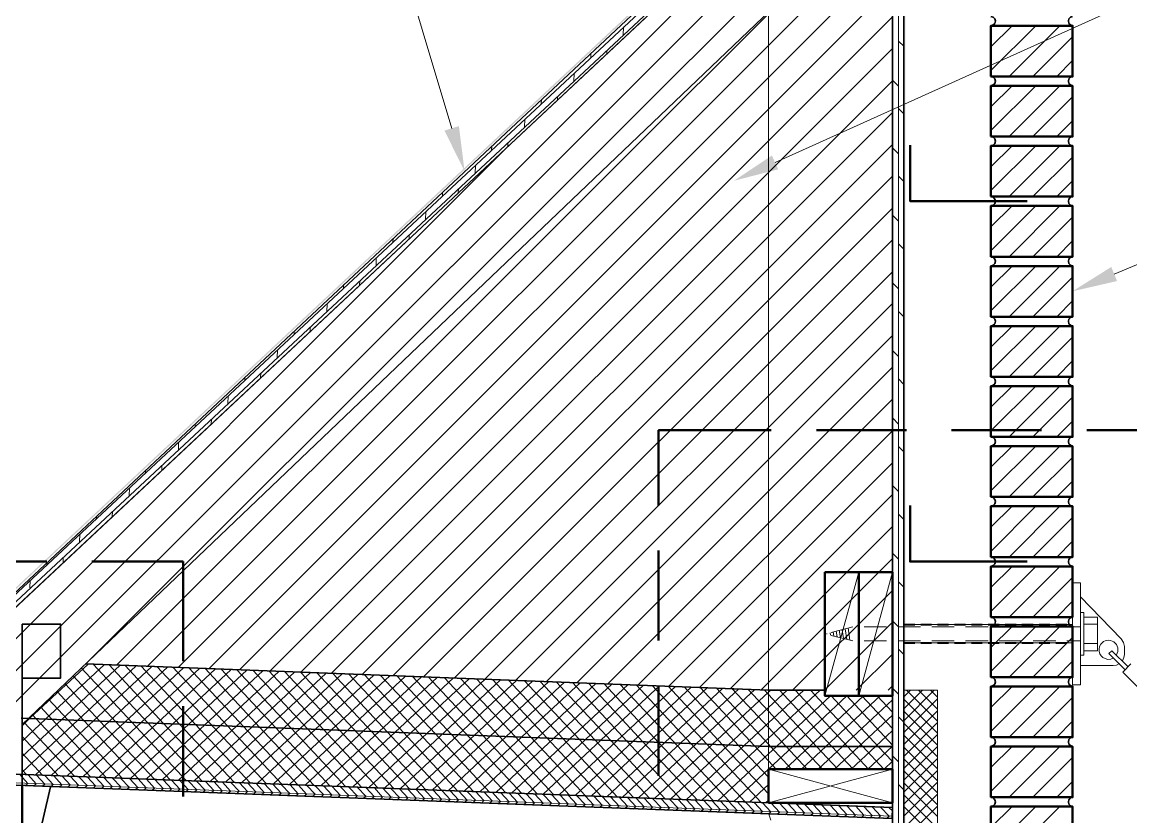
# Model space of a CAD drawing. Header units: inches. Extents: x 5 to 516, y -193 to 129.
# Drawn here: x 32.216 to 36.317, y -177.155 to -174.215 of the extents above; entities that cross this region are included whole.
import ezdxf

# ---------------------------------------------------------------- set-up
doc = ezdxf.new("R2010")
doc.units = ezdxf.units.IN
doc.header["$MEASUREMENT"] = 0
doc.layers.add('PDF7_Geometry', color=7, linetype='Continuous')
doc.layers.add('PDF7_Solid Fills', color=7, linetype='Continuous')

msp = doc.modelspace()

# ---------------------------------------------------------------- hatches: boundary and pattern name
at = {"layer": 'PDF7_Solid Fills', "transparency": 33554559}
for points in [[(31.4013294, -176.5324494), (31.4002183, -176.538005), (31.9302195, -176.5580059), (34.9257754, -173.7491161), (31.9279961, -176.5535605)], [(35.4757745, -176.4402275), (35.4757745, -176.4480053), (35.5179967, -176.4480061), (35.5179967, -176.4402275)], [(35.5391087, -176.4402275), (35.5391087, -176.4480053), (35.5802198, -176.4480061), (35.5802198, -176.4402275)], [(35.6013283, -176.4402275), (35.6013283, -176.4480053), (35.6424395, -176.4480061), (35.6424395, -176.4402275)], [(35.6635526, -176.4402275), (35.6635526, -176.4480053), (35.7057748, -176.4480061), (35.7057748, -176.4402275)], [(35.7268845, -176.4402275), (35.7268845, -176.4480053), (35.7679956, -176.4480061), (35.7679956, -176.4402275)], [(35.7891087, -176.4402275), (35.7891087, -176.4480053), (35.8302198, -176.4480061), (35.8302198, -176.4402275)], [(35.8513284, -176.4402275), (35.8513284, -176.4480053), (35.8935506, -176.4480061), (35.8935506, -176.4402275)], [(35.9135526, -176.4402275), (35.9135526, -176.4480053), (35.9557748, -176.4480061), (35.9557748, -176.4402275)], [(35.9768845, -176.4402275), (35.9768845, -176.4480053), (36.0179956, -176.4480061), (36.0179956, -176.4402275)], [(36.0391087, -176.4402275), (36.0391087, -176.4480053), (36.0802198, -176.4480061), (36.0802198, -176.4402275)], [(35.4757745, -176.5080059), (35.4757745, -176.5157837), (35.5179967, -176.5157834), (35.5179967, -176.5080059)], [(35.5391087, -176.5080059), (35.5391087, -176.5157837), (35.5802198, -176.5157834), (35.5802198, -176.5080059)], [(35.6013283, -176.5080059), (35.6013283, -176.5157837), (35.6424395, -176.5157834), (35.6424395, -176.5080059)], [(35.6635526, -176.5080059), (35.6635526, -176.5157837), (35.7057748, -176.5157834), (35.7057748, -176.5080059)], [(35.7268845, -176.5080059), (35.7268845, -176.5157837), (35.7679956, -176.5157834), (35.7679956, -176.5080059)], [(35.7891087, -176.5080059), (35.7891087, -176.5157837), (35.8302198, -176.5157834), (35.8302198, -176.5080059)], [(35.8513284, -176.5080059), (35.8513284, -176.5157837), (35.8935506, -176.5157834), (35.8935506, -176.5080059)], [(35.9135526, -176.5080059), (35.9135526, -176.5157837), (35.9557748, -176.5157834), (35.9557748, -176.5080059)], [(35.9768845, -176.5080059), (35.9768845, -176.5157837), (36.0179956, -176.5157834), (36.0179956, -176.5080059)], [(36.0391087, -176.5080059), (36.0391087, -176.5157837), (36.0802198, -176.5157834), (36.0802198, -176.5080059)]]:
    msp.add_hatch(color=256, dxfattribs=at).paths.add_polyline_path(points)

# ---------------------------------------------------------------- linework, layer by layer
at = {"layer": 'PDF7_Geometry', "lineweight": 35}
for points in [[(35.4346639, -172.2280057), (35.4346639, -182.8946732), (35.4768862, -182.8946732), (35.4768862, -172.2280057)], [(31.8135518, -176.7324503), (34.934663, -173.8102278), (34.934663, -173.7535612), (31.755774, -176.7302281)], [(35.4346617, -177.1202282), (29.3402166, -176.8880059), (29.3402166, -176.929117), (35.4335506, -177.1613393)]]:
    msp.add_lwpolyline(points, close=True, dxfattribs=at)
at = {"layer": 'PDF7_Geometry', "lineweight": 15}
for points in [[(35.4368861, -182.8946732), (35.4368861, -172.2280057)], [(35.4568852, -182.8946732), (35.4568852, -172.2280057)], [(35.0013301, -174.7335601), (39.0824416, -172.8913377), (39.5824417, -172.8913377)], [(32.0635518, -176.7413388), (35.4346631, -173.3702276)], [(32.1768851, -176.7457831), (35.4346631, -173.4880051)], [(35.4168839, -173.7557829), (35.2124394, -173.5513384), (31.8135504, -176.7313387)], [(32.4513285, -176.5891172), (35.4346622, -173.6057835)], [(32.5646618, -176.5935614), (35.434662, -173.7235613)], [(31.7624405, -176.7302282), (34.934663, -173.7724501)], [(31.7913282, -176.7313392), (34.9346619, -173.8002279)], [(32.6779973, -176.5980057), (35.4346642, -173.8413388)], [(33.8046634, -174.6080062), (33.5857745, -173.8746729), (33.3857745, -173.8746729)], [(32.7924405, -176.6024499), (35.4346628, -173.9591163)], [(36.2557745, -175.1468947), (39.0824413, -173.9646724), (39.5824414, -173.9646724)], [(32.9057738, -176.6068942), (35.4346628, -174.0768941)], [(33.019107, -176.6113385), (35.4346628, -174.1946716)], [(34.9768844, -174.1768946), (34.9768844, -176.9780058)], [(34.4391081, -174.26245), (34.4402192, -174.23245)], [(35.7991071, -174.3935603), (35.9657738, -174.2280048)], [(35.7991071, -174.3057827), (35.877996, -174.2280049)], [(35.8668856, -174.4157839), (36.0546633, -174.2280061)], [(35.4768844, -174.3035606), (35.4568844, -174.2846717)], [(35.9546632, -174.4157839), (36.1013298, -174.2691172)], [(33.1324403, -176.6157827), (35.4346627, -174.3124493)], [(34.3191062, -174.3468933), (34.3191062, -174.3302266)], [(34.3779961, -174.3313384), (34.3791072, -174.3191162)], [(35.4368861, -174.3468933), (35.4346638, -174.3457822)], [(36.043553, -174.4157839), (36.1013307, -174.356895)], [(34.2568842, -174.432451), (34.2579954, -174.4035621)], [(33.2457735, -176.6202281), (35.4346625, -174.4313391)], [(35.4568852, -174.451338), (35.4368852, -174.4302269)], [(35.7991071, -174.6157826), (35.9657738, -174.450227)], [(35.7991071, -174.528005), (35.877996, -174.4502272)], [(35.8668856, -174.6380062), (36.0546633, -174.4502284)], [(34.1357747, -174.5168943), (34.1368858, -174.5013388)], [(34.1957745, -174.5024493), (34.1957745, -174.4902271)], [(35.9546632, -174.6380062), (36.1013298, -174.4913395)], [(35.4768844, -174.5535606), (35.4568844, -174.5346717)], [(33.3591068, -176.6246724), (35.4346625, -174.5491166)], [(34.0735504, -174.603562), (34.0746616, -174.573562)], [(36.043553, -174.6380062), (36.1013307, -174.5791173)], [(35.4368861, -174.5968933), (35.4346638, -174.5957822)], [(34.0124407, -174.6746725), (34.0124407, -174.660228)], [(31.9502186, -176.7368946), (34.0168854, -174.6702278)], [(33.4735522, -176.6280056), (35.4346635, -174.6668943)], [(33.9524409, -174.6880053), (33.953552, -174.6724497)], [(35.4568852, -174.701338), (35.4368852, -174.6802269)], [(35.7991071, -174.8380048), (35.9657738, -174.6724492)], [(35.7991071, -174.7502272), (35.877996, -174.6724494)], [(35.8668856, -174.8602284), (36.0546633, -174.6724506)], [(33.8913288, -174.7735607), (33.89244, -174.7446718)], [(35.9546632, -174.8602284), (36.1013298, -174.7135617)], [(33.5868855, -176.6324499), (35.4346634, -174.7846719)], [(35.4768844, -174.8035606), (35.4568844, -174.7846717)], [(33.8291069, -174.8457834), (33.830218, -174.8302278)], [(36.043553, -174.8602284), (36.1013307, -174.8013395)], [(33.7702193, -174.8580063), (33.7702193, -174.8435618)], [(35.4368861, -174.8468933), (35.4346638, -174.8457822)], [(33.7002187, -176.6368941), (35.4346634, -174.9024495)], [(35.7991071, -175.0602271), (35.9657738, -174.8946715)], [(35.7991071, -174.9724495), (35.877996, -174.8946717)], [(35.8668856, -175.0824506), (36.0546633, -174.8946728)], [(33.707995, -174.9446717), (33.7091062, -174.9146717)], [(35.4568852, -174.9513381), (35.4368852, -174.930227)], [(35.9546632, -175.0824506), (36.1013298, -174.935784)], [(33.5868855, -175.0291172), (33.5879966, -175.0146728)], [(33.6468853, -175.0168944), (33.6468853, -175.0013388)], [(33.813552, -176.6413384), (35.4346632, -175.0202271)], [(35.4768844, -175.0546729), (35.4568844, -175.0346729)], [(36.043553, -175.0824506), (36.1013307, -175.0235617)], [(33.5257734, -175.1146727), (33.5257734, -175.0857838)], [(35.4368861, -175.0968934), (35.4346638, -175.0957823)], [(35.7991071, -175.2824493), (35.9657738, -175.1168937)], [(35.7991071, -175.1946717), (35.877996, -175.1168939)], [(35.8668856, -175.3046717), (36.0546633, -175.116894)], [(33.9268852, -176.6457826), (35.4346631, -175.1380048)], [(35.9546632, -175.3046717), (36.1013298, -175.1580051)], [(33.4046639, -175.199116), (33.4046639, -175.1857826)], [(33.4635515, -175.1880053), (33.4646626, -175.1713386)], [(35.4568852, -175.2013381), (35.4368852, -175.180227)], [(33.3424396, -175.2857836), (33.3435508, -175.2557836)], [(34.0402185, -176.650228), (35.4346631, -175.2557834)], [(36.043553, -175.3046717), (36.1013307, -175.2457829)], [(35.4768844, -175.3046717), (35.4568844, -175.2846717)], [(33.2213301, -175.369117), (33.2224412, -175.3580059)], [(33.2813299, -175.3591162), (33.2813299, -175.3424496)], [(35.4368861, -175.3468945), (35.4346638, -175.3457834)], [(35.7991071, -175.5046715), (35.9657738, -175.339116)], [(35.7991071, -175.4168939), (35.877996, -175.3391161)], [(35.8668856, -175.526894), (36.0546633, -175.3391162)], [(34.1546639, -176.6546723), (35.4346641, -175.3735611)], [(35.9546632, -175.526894), (36.1013298, -175.3802273)], [(33.1591081, -175.4557835), (33.1602192, -175.4268946)], [(35.4568852, -175.4513381), (35.4368852, -175.430227)], [(36.043553, -175.526894), (36.1013307, -175.4680051)], [(33.0979961, -175.5302272), (33.0991072, -175.5124494)], [(34.2679949, -176.6591166), (35.4346617, -175.4913387)], [(33.0391085, -175.5402279), (33.0391085, -175.5291168)], [(35.4768844, -175.5546718), (35.4568844, -175.5346718)], [(35.7991071, -175.7268938), (35.9657738, -175.5613382)], [(35.7991071, -175.6391162), (35.877996, -175.5613384)], [(35.8668856, -175.7491162), (36.0546633, -175.5613384)], [(32.9768842, -175.6268944), (32.9779953, -175.5968944)], [(34.3813304, -176.6635608), (35.4346639, -175.6091163)], [(35.4368861, -175.5968945), (35.4346638, -175.5957834)], [(35.9546632, -175.7491162), (36.1013298, -175.6024495)], [(32.9146623, -175.7013381), (32.9157734, -175.6835603)], [(35.4568852, -175.7013381), (35.4368852, -175.680227)], [(36.043553, -175.7491162), (36.1013307, -175.6902273)], [(32.8557747, -175.7102278), (32.8557747, -175.7002278)], [(34.4946637, -176.666894), (35.4346637, -175.726894)], [(32.7935527, -175.7968943), (32.7946638, -175.7680054)], [(35.4768844, -175.8046718), (35.4568844, -175.7846718)], [(35.7991071, -175.949116), (35.9657738, -175.7835604)], [(35.7991071, -175.8613384), (35.877996, -175.7835606)], [(35.8668856, -175.9713385), (36.0546633, -175.7835607)], [(32.7324407, -175.8724502), (32.7324407, -175.8535613)], [(34.6079969, -176.6713383), (35.4346636, -175.8446716)], [(35.4368861, -175.8468946), (35.4346638, -175.8457834)], [(35.9546632, -175.9713385), (36.1013298, -175.8246718)], [(32.6724409, -175.8813387), (32.673552, -175.8713387)], [(35.4568852, -175.9513381), (35.4368852, -175.930227)], [(36.043553, -175.9713385), (36.1013307, -175.9124496)], [(32.6113288, -175.9668942), (32.6124399, -175.9380053)], [(34.7213302, -176.6757837), (35.4346636, -175.9624503)], [(35.7991071, -176.0835607), (35.877996, -176.0057829)], [(35.7991071, -176.1724505), (35.9657738, -176.0057838)], [(35.8668856, -176.1935607), (36.0546633, -176.0057829)], [(32.490217, -176.0513386), (32.490217, -176.0424497)], [(32.5491069, -176.0435611), (32.550218, -176.0246723)], [(35.4768844, -176.0546718), (35.4568844, -176.0346718)], [(35.9546632, -176.1935607), (36.1013298, -176.046894)], [(34.8357734, -176.680228), (35.4346623, -176.0802279)], [(35.4368861, -176.0968946), (35.4346638, -176.0957835)], [(32.4279973, -176.1380051), (32.4291084, -176.1080051)], [(36.043553, -176.1935607), (36.1013307, -176.1346718)], [(35.4568852, -176.2013382), (35.4368852, -176.1802271)], [(32.3068854, -176.2224496), (32.3079966, -176.2135607)], [(32.3668853, -176.2146721), (32.3668853, -176.1946721)], [(34.9491066, -176.6846722), (35.4346622, -176.1991166)], [(35.3102178, -176.2491163), (35.1846622, -176.7068941)], [(35.4346617, -176.2491163), (35.3102172, -176.7068941)], [(35.7991071, -176.3057829), (35.877996, -176.2280051)], [(35.7991071, -176.3946727), (35.9657738, -176.228006)], [(35.8668856, -176.4157829), (36.0546633, -176.2280052)], [(32.2446635, -176.308005), (32.2457746, -176.2791161)], [(35.4768844, -176.3046718), (35.4568844, -176.2846718)], [(35.9546632, -176.4157829), (36.1013298, -176.2691163)], [(36.1013284, -176.6668947), (36.1013284, -176.2891169), (36.1313284, -176.2891169)], [(36.1313306, -176.2891169), (36.1313306, -176.6668947), (36.1013306, -176.6668947)], [(35.0657742, -176.6857833), (35.4346631, -176.3168944)], [(35.4368861, -176.3468946), (35.4346638, -176.3457835)], [(36.1313306, -176.3402271), (36.2813306, -176.4957826)], [(36.043553, -176.4157829), (36.1013307, -176.3568941)], [(36.1313306, -176.556894), (36.1424417, -176.556894), (36.1424417, -176.3991162), (36.1313306, -176.3991162)], [(36.1424412, -176.4157829), (36.1935523, -176.4157829)], [(36.1935525, -176.540228), (36.1935525, -176.4157835)], [(35.1835517, -176.6857833), (35.4346628, -176.4346722)], [(35.2891086, -176.4513382), (35.2879975, -176.4513382), (35.2079975, -176.4724493)], [(35.2157738, -176.4702274), (35.217996, -176.485783)], [(35.2268844, -176.4680053), (35.2302178, -176.4891164)], [(35.2379973, -176.4646721), (35.2424418, -176.4924499)], [(35.249108, -176.46245), (35.2535524, -176.4946722)], [(35.2602187, -176.4591168), (35.2657742, -176.4980057)], [(35.2713293, -176.4557836), (35.277996, -176.5013391)], [(35.4135525, -176.4513382), (35.3302192, -176.4513382)], [(35.4568852, -176.4513382), (35.4368852, -176.4302271)], [(35.5391087, -176.4513382), (35.4557753, -176.4513382)], [(35.4757745, -176.4435607), (35.4757745, -176.4424496)], [(35.5391087, -176.4435607), (35.4968864, -176.4435607)], [(35.6013283, -176.4435607), (35.5591061, -176.4435607)], [(35.6635526, -176.4513382), (35.5802192, -176.4513382)], [(35.6635526, -176.4435607), (35.6224415, -176.4435607)], [(35.7268845, -176.4435607), (35.6846622, -176.4435607)], [(35.7891087, -176.4513382), (35.7057753, -176.4513382)], [(35.7891087, -176.4435607), (35.7468864, -176.4435607)], [(35.7991071, -176.5280051), (35.877996, -176.4502273)], [(35.7991071, -176.6168949), (35.9657738, -176.4502283)], [(35.8513284, -176.4435607), (35.8102173, -176.4435607)], [(35.9135526, -176.4513382), (35.8302192, -176.4513382)], [(35.8668856, -176.6380052), (36.0546633, -176.4502274)], [(35.9135526, -176.4435607), (35.8724415, -176.4435607)], [(35.9768845, -176.4435607), (35.9346623, -176.4435607)], [(36.0391087, -176.4513382), (35.9557754, -176.4513382)], [(36.0391087, -176.4435607), (35.9968865, -176.4435607)], [(36.1013284, -176.4435607), (36.0602173, -176.4435607)], [(36.1313306, -176.4513382), (36.0802194, -176.4513382)], [(36.1424412, -176.4424497), (36.1935523, -176.4424497)], [(35.2046631, -176.4735606), (35.2057742, -176.4824495)], [(35.2079952, -176.4835614), (35.2879952, -176.5035614), (35.2891063, -176.5035614)], [(35.3302192, -176.5035617), (35.4135525, -176.5035617)], [(35.4357739, -176.4880056), (35.4357739, -176.481339)], [(35.4557753, -176.5035617), (35.5391087, -176.5035617)], [(35.4757745, -176.5113391), (35.4757745, -176.510228)], [(35.5391087, -176.5113391), (35.4968864, -176.5113391)], [(35.6013283, -176.5113391), (35.5591061, -176.5113391)], [(35.5802192, -176.5035617), (35.6635526, -176.5035617)], [(35.6635526, -176.5113391), (35.6224415, -176.5113391)], [(35.7268845, -176.5113391), (35.6846622, -176.5113391)], [(35.7057753, -176.5035617), (35.7891087, -176.5035617)], [(35.7891087, -176.5113391), (35.7468864, -176.5113391)], [(35.8513284, -176.5113391), (35.8102173, -176.5113391)], [(35.8302192, -176.5035617), (35.9135526, -176.5035617)], [(35.9135526, -176.5113391), (35.8724415, -176.5113391)], [(35.9768845, -176.5113391), (35.9346623, -176.5113391)], [(35.9546632, -176.6380052), (36.1013298, -176.4913385)], [(35.9557754, -176.5035617), (36.0391087, -176.5035617)], [(36.0391087, -176.5113391), (35.9968865, -176.5113391)], [(36.1013284, -176.5113391), (36.0602173, -176.5113391)], [(36.0802193, -176.5035617), (36.1313304, -176.5035617)], [(36.2857744, -176.5780054), (36.2913299, -176.5657831), (36.2935522, -176.5535609), (36.2935522, -176.524672), (36.2902188, -176.5091165), (36.2813299, -176.4957831)], [(35.3013292, -176.6857833), (35.4346626, -176.5524499)], [(35.4768844, -176.5546718), (35.4568844, -176.5346718)], [(36.1424412, -176.5135613), (36.1935523, -176.5135613)], [(36.1424412, -176.540228), (36.1935523, -176.540228)], [(36.3068858, -176.5991167), (36.2468858, -176.5402279), (36.2357747, -176.5502279), (36.2957747, -176.6102279)], [(32.519107, -176.5924503), (32.3035514, -176.7924504), (32.2157736, -176.8746726)], [(32.4602193, -176.5902271), (32.2446638, -176.7902271), (32.2157749, -176.8180049)], [(32.4779964, -176.5902271), (32.8813298, -177.0224493)], [(32.5379962, -176.5924503), (32.7391073, -176.809117), (32.9402185, -177.0246726)], [(36.043553, -176.6380052), (36.1013307, -176.5791163)], [(36.1313306, -176.5946725), (36.2513306, -176.5946725), (36.2635528, -176.5935614), (36.2746639, -176.5880058)], [(36.2313286, -176.5724496), (36.2424397, -176.5713385), (36.2524397, -176.566894)], [(36.2868843, -176.6191171), (36.3168843, -176.5891171)], [(32.5768847, -176.5946725), (32.3624402, -176.7946725), (32.2157735, -176.9313392)], [(32.6357745, -176.5968946), (32.4213301, -176.7968946), (32.2157745, -176.9891169)], [(32.6946622, -176.5991167), (32.4802177, -176.7991168), (32.2646622, -176.9991168)], [(32.7535521, -176.6013389), (32.5391076, -176.8013389), (32.323552, -177.0013389)], [(32.8124397, -176.603561), (32.5968841, -176.803561), (32.3824397, -177.003561)], [(32.4046638, -176.6335609), (32.5613305, -176.8024498), (32.7635527, -177.0180054)], [(32.4346614, -176.6046721), (32.8224393, -177.0202277)], [(32.8713296, -176.6057831), (32.655774, -176.8057832), (32.4413296, -177.0057832)], [(32.9291073, -176.6080053), (32.5002183, -177.0080053)], [(32.9879972, -176.6102274), (32.5591082, -177.0102274)], [(32.5968838, -176.5946725), (32.797995, -176.8113392), (33.0002172, -177.0268947)], [(33.0468848, -176.6124495), (32.8324403, -176.8124496), (32.6168848, -177.0124496)], [(32.6557737, -176.5968946), (32.8568849, -176.8135613), (33.0591071, -177.0291169)], [(33.1057747, -176.6146728), (32.8913302, -176.8146728), (32.6757747, -177.0146728)], [(32.7146636, -176.5991167), (33.117997, -177.031339)], [(33.1646623, -176.6168949), (32.9491067, -176.8168949), (32.7346623, -177.016895)], [(32.7735512, -176.6013389), (33.1768846, -177.0335611)], [(33.2235522, -176.6191171), (33.0079966, -176.8191171), (32.7935522, -177.0191171)], [(32.8324411, -176.603561), (33.2357745, -177.0357833)], [(33.2813299, -176.6213392), (32.852441, -177.0213392)], [(32.892441, -176.6057831), (33.0935521, -176.8224498), (33.2946632, -177.0380054)], [(33.3402175, -176.6235613), (32.9113286, -177.0235614)], [(32.9513286, -176.6080053), (33.1524397, -176.824672), (33.354662, -177.0413386)], [(33.3991074, -176.6257835), (33.1846629, -176.8257835), (32.9691074, -177.0257835)], [(33.0102185, -176.6102274), (33.2113296, -176.8268941), (33.4135519, -177.0435608)], [(33.457995, -176.6280056), (33.2435506, -176.8280056), (33.027995, -177.0280056)], [(33.0691061, -176.6124495), (33.2713283, -176.8291162), (33.4724395, -177.0457829)], [(33.5168849, -176.6302277), (33.3013293, -176.8302277), (33.0868849, -177.0302278)], [(33.127996, -176.6146728), (33.3302182, -176.8313395), (33.5313294, -177.0480062)], [(33.5757748, -176.6324499), (33.3602192, -176.8324499), (33.1457748, -177.0324499)], [(33.1868859, -176.6180049), (33.3891081, -176.8335604), (33.5902193, -177.0502271)], [(33.6335525, -176.634672), (33.2046636, -177.034672)], [(33.2468857, -176.6202281), (33.6502191, -177.0524504)], [(33.3057733, -176.6224503), (33.7091067, -177.0546725)], [(33.3646632, -176.6246724), (33.7679966, -177.0568946)], [(33.4235508, -176.6268945), (33.6257731, -176.8424501), (33.8268842, -177.0591168)], [(33.4824407, -176.6291167), (33.684663, -176.8446722), (33.8857741, -177.0613389)], [(33.5413284, -176.6313388), (33.7435506, -176.8468944), (33.9446617, -177.063561)], [(33.6013282, -176.6335609), (34.0046616, -177.0657832)], [(35.4368861, -176.5968946), (35.4346638, -176.5957835)], [(37.355775, -177.6924498), (36.286886, -176.6191164)], [(32.3746616, -176.6624498), (32.5024394, -176.8002276), (32.7046616, -177.0157831)], [(33.6924401, -176.6368941), (33.2635512, -177.0368942)], [(33.75133, -176.6391163), (33.5368855, -176.8391163), (33.32133, -177.0391163)], [(33.8102176, -176.6413384), (33.5957732, -176.8413384), (33.3802176, -177.0413384)], [(33.8691075, -176.6435605), (33.653552, -176.8435605), (33.4391075, -177.0435605)], [(33.9279974, -176.6457826), (33.7124418, -176.8457827), (33.4979974, -177.0457827)], [(33.9857728, -176.6480059), (33.5568839, -177.0480059)], [(34.0446627, -176.650228), (33.6157738, -177.0502281)], [(33.6602181, -176.6357831), (34.0635515, -177.0680053)], [(34.1035526, -176.6524502), (33.8891082, -176.8524502), (33.6735526, -177.0524502)], [(33.719108, -176.6380052), (34.1224413, -177.0702274)], [(34.1624402, -176.6546723), (33.7324402, -177.0557834)], [(33.7779956, -176.6402273), (33.9802178, -176.8557829), (34.181329, -177.0724496)], [(34.2213301, -176.6568944), (34.0057746, -176.8568945), (33.7913301, -177.0580056)], [(33.8368855, -176.6424506), (34.0391077, -176.8580062), (34.2402189, -177.0746728)], [(34.2802178, -176.6591166), (34.0646622, -176.8591166), (33.8502177, -177.0602277)], [(33.8968853, -176.6446727), (34.0979964, -176.8602283), (34.2991075, -177.076895)], [(34.3379955, -176.6613387), (34.123551, -176.8613387), (33.9091065, -177.0624498)], [(33.9557752, -176.6468948), (34.3591086, -177.0791171)], [(34.3968853, -176.6635608), (34.1824409, -176.8635608), (33.9679964, -177.064672)], [(34.0146628, -176.649117), (34.4179962, -177.0813392)], [(34.4557752, -176.665783), (34.0257752, -177.0668941)], [(34.0735504, -176.6513391), (34.2757727, -176.8668947), (34.4768838, -177.0835614)], [(34.5146629, -176.6680051), (34.0846628, -177.0691162)], [(34.1324403, -176.6535612), (34.5357737, -177.0857835)], [(34.5735505, -176.6702284), (34.3579949, -176.8702284), (34.1435505, -177.0713395)], [(34.1913302, -176.6557834), (34.5946636, -177.0880056)], [(34.6324404, -176.6724505), (34.4168848, -176.8724505), (34.2024404, -177.0735616)], [(34.25133, -176.6580055), (34.4524412, -176.8746722), (34.6535523, -177.0902278)], [(34.6902181, -176.6746726), (34.4757736, -176.8746726), (34.2613291, -177.0757838)], [(34.3102177, -176.6602276), (34.5113288, -176.8768943), (34.7135511, -177.0924499)], [(34.3691076, -176.6624498), (34.5702187, -176.8791165), (34.7724409, -177.094672)], [(34.4279975, -176.6646719), (34.8313308, -177.0968942)], [(34.4868851, -176.666894), (34.8902185, -177.0991163)], [(34.5457727, -176.6691162), (34.9491061, -177.1013384)], [(34.6057748, -176.6713383), (34.8068859, -176.888005), (34.976886, -177.0691161)], [(34.6646624, -176.6735604), (34.8657735, -176.8902271), (34.9768847, -177.0080049)], [(34.7235523, -176.6757837), (34.9246634, -176.8924504)], [(35.4191067, -176.6857833), (35.4346623, -176.6702277)], [(35.7991071, -176.7502274), (35.877996, -176.6724496)], [(35.7991071, -176.8391172), (35.9657738, -176.6724505)], [(35.8668856, -176.8602274), (36.0546633, -176.6724496)], [(32.344664, -176.6913386), (32.4435528, -176.7980053), (32.6457751, -177.0135609)], [(34.749108, -176.6768948), (34.5346635, -176.8768948), (34.320219, -177.0780059)], [(34.8079956, -176.6791169), (34.3779956, -177.080228)], [(34.8668855, -176.681339), (34.4368855, -177.0824502)], [(34.9257731, -176.6835612), (34.7102175, -176.8835612), (34.4957731, -177.0846723)], [(34.5546635, -177.0868951), (34.769108, -176.8857839), (34.9768857, -176.6935617)], [(34.7824399, -176.6780058), (34.9768844, -176.8857836)], [(35.2057753, -176.7068947), (35.0057753, -176.8946725), (34.9768864, -176.9213391), (34.7891086, -177.0957836)], [(34.8413298, -176.680228), (34.9768854, -176.8246724)], [(34.9002197, -176.6824501), (34.9768864, -176.7635612)], [(34.9602195, -176.6846722), (34.9768862, -176.70245)], [(35.0457727, -176.6857833), (34.9768839, -176.7502277)], [(35.1068848, -176.6857833), (34.9768848, -176.8068944)], [(34.984663, -176.6857833), (34.9768852, -176.6935611)], [(35.2324409, -176.9780061), (35.1546631, -176.8946727), (34.9768853, -176.7024505)], [(35.1679968, -176.6857833), (34.9768857, -176.8635611)], [(35.016885, -176.6857833), (35.2113295, -176.8946722), (35.2902184, -176.9780055)], [(35.2668851, -176.7068947), (35.066885, -176.8946725)], [(35.0746627, -176.6857833), (35.2691072, -176.8946722), (35.346885, -176.9780055)], [(35.3279971, -176.7068947), (35.1279971, -176.8946725)], [(35.1313305, -176.6857833), (35.3257749, -176.8946722), (35.4035527, -176.9780055)], [(35.3891068, -176.7068947), (35.1891068, -176.8946725)], [(35.2079952, -176.7068947), (35.3824396, -176.8946725), (35.4346618, -176.950228)], [(35.2657751, -176.7068947), (35.434664, -176.8891169)], [(35.3224406, -176.7068947), (35.4346628, -176.8280058)], [(35.3791061, -176.7068947), (35.4346617, -176.7668947)], [(35.4568852, -176.7013382), (35.4368852, -176.6802271)], [(35.4768844, -176.7546716), (35.5457733, -176.6857827)], [(35.4768844, -176.7991165), (35.5891067, -176.6857832)], [(35.4768844, -176.7102279), (35.5013289, -176.6857834)], [(35.6013283, -176.8002276), (35.4868839, -176.6857831)], [(35.6013283, -176.7557838), (35.5313283, -176.6857838)], [(35.6013283, -176.71245), (35.5757728, -176.6857833)], [(35.9546632, -176.8602274), (36.1013298, -176.7135607)], [(32.2835519, -176.7480052), (32.3257742, -176.7935608), (32.5268853, -177.0091164)], [(32.3135518, -176.7191164), (32.384663, -176.7957831), (32.5857741, -177.0113386)], [(34.9768845, -176.7502283), (34.8279956, -176.8880061), (34.6135511, -177.0891172), (34.6113289, -177.0902283)], [(35.4346617, -176.7213385), (35.2502172, -176.8946719), (35.1602172, -176.9780052)], [(35.6013283, -176.8446725), (35.4768839, -176.7191169)], [(35.4768844, -176.8424504), (35.6013289, -176.7180059)], [(32.253552, -176.7768941), (32.2668854, -176.7913385), (32.4679965, -177.0068941)], [(35.1757731, -176.9780061), (35.0979953, -176.8946727), (34.9768842, -176.7635616)], [(35.4346617, -176.7780052), (35.3113283, -176.8946718), (35.2213283, -176.9780052)], [(35.4768844, -176.8046719), (35.4568844, -176.7846719)], [(35.6013283, -176.8891163), (35.4768839, -176.7635607)], [(35.4768844, -176.8868941), (35.6013289, -176.7624497)], [(32.2235521, -176.8057829), (32.4091077, -177.0046718)], [(34.672441, -177.0913393), (34.8868855, -176.8902282), (34.9768855, -176.8068949)], [(35.1191076, -176.9780061), (35.0413298, -176.8946727), (34.9768854, -176.8246727)], [(35.4346617, -176.8357828), (35.3724394, -176.8946717), (35.2824394, -176.9780051)], [(35.6013283, -176.9324501), (35.4768839, -176.8080057)], [(35.4768844, -176.931339), (35.6013289, -176.8057835)], [(36.043553, -176.8602274), (36.1013307, -176.8013385)], [(32.2157735, -176.8580053), (32.350218, -177.0024497)], [(34.7302187, -177.0935615), (34.9457743, -176.8924503), (34.9768854, -176.8635614)], [(35.4368861, -176.8468946), (35.4346638, -176.8457835)], [(35.6013283, -176.9768939), (35.4768839, -176.8524494)], [(35.4768844, -176.9757839), (35.6013289, -176.8502284)], [(35.4346617, -177.1213392), (29.3402166, -176.889117)], [(35.4335517, -177.1524502), (29.3402177, -176.920228)], [(32.2157735, -176.9191162), (32.2913291, -177.0002273)], [(34.8479962, -177.0980057), (34.9768851, -176.9780057), (35.0668851, -176.8946724)], [(35.0046622, -176.9780061), (34.9768844, -176.946895), (34.9246622, -176.8924505)], [(35.0613299, -176.9780061), (34.9835521, -176.8946727), (34.9768855, -176.8857838)], [(35.1279962, -176.8946727), (35.0379961, -176.9780061)], [(35.1891082, -176.8946727), (35.0991082, -176.9780061)], [(35.4346617, -176.8924506), (35.4335506, -176.8946728), (35.3435505, -176.9780062)], [(35.6013283, -177.0213388), (35.4768839, -176.8968943)], [(35.4768844, -177.0191166), (35.6013289, -176.8946722)], [(35.7991071, -176.9724496), (35.877996, -176.8946718)], [(35.7991071, -177.0613394), (35.9657738, -176.8946727)], [(35.8668856, -177.0824497), (36.0546633, -176.8946719)], [(35.4346617, -176.9491161), (35.4046617, -176.978005)], [(35.4568852, -176.9513382), (35.4368852, -176.9302271)], [(35.6013283, -177.0657837), (35.4768839, -176.9402281)], [(35.4768844, -177.0635615), (35.6013289, -176.9391171)], [(35.9546632, -177.0824497), (36.1013298, -176.935783)], [(32.227996, -177.0391173), (32.2368849, -177.0313395), (32.2068849, -176.9980062)], [(32.2157735, -176.9802282), (32.2313291, -176.998006)], [(32.2591059, -177.0402272), (32.2679947, -177.0324494), (32.2379947, -176.9991161)], [(32.239107, -176.9980053), (32.2379959, -176.9991164)], [(32.2713291, -176.9991163), (32.2691069, -177.0002274)], [(32.290218, -177.0424505), (32.2991069, -177.0335616), (32.2691069, -177.0002283)], [(32.3024412, -177.0002274), (32.300219, -177.0024496)], [(32.3213301, -177.0435605), (32.330219, -177.0346716), (32.300219, -177.0024493)], [(32.333551, -177.0013385), (32.3324399, -177.0035607)], [(32.352441, -177.0446727), (32.362441, -177.0357838), (32.332441, -177.0035615)], [(32.3646631, -177.0035617), (32.363552, -177.0046728)], [(35.4346617, -177.10245), (34.9768839, -176.9780055)], [(35.4346617, -176.9780061), (34.9768839, -177.1024505)], [(35.6013283, -177.1102274), (35.4768839, -176.9846719)], [(35.4768844, -177.1080053), (35.6013289, -176.9835609)], [(32.3835509, -177.0457837), (32.3935509, -177.0368948), (32.3635509, -177.0046726)], [(32.395773, -177.0046717), (32.3946619, -177.0057828)], [(32.414663, -177.0468948), (32.424663, -177.0380059), (32.394663, -177.0057837)], [(32.4268851, -177.0057839), (32.425774, -177.006895)], [(32.4457751, -177.0480059), (32.4557751, -177.039117), (32.4257751, -177.0068947)], [(32.4579949, -177.0068938), (32.4568838, -177.0080049)], [(32.477996, -177.0491169), (32.4868849, -177.040228), (32.4568849, -177.0080058)], [(32.5091059, -177.050228), (32.5179948, -177.0413391), (32.4879948, -177.0091169)], [(32.4891071, -177.008006), (32.4879959, -177.0091171)], [(32.540218, -177.051339), (32.5491069, -177.0424502), (32.5191069, -177.0102279)], [(32.5202192, -177.009117), (32.519108, -177.0102282)], [(32.5524412, -177.0102281), (32.550219, -177.0113392)], [(32.5713301, -177.0524501), (32.580219, -177.0435612), (32.550219, -177.011339)], [(32.5835511, -177.0113392), (32.5813288, -177.0124503)], [(32.6024399, -177.0535612), (32.6113288, -177.0446723), (32.5813288, -177.0124501)], [(32.6335509, -177.0546722), (32.6435509, -177.0457834), (32.6135509, -177.0135611)], [(32.6146632, -177.0124502), (32.613552, -177.0135614)], [(32.645773, -177.0135613), (32.6446619, -177.0146724)], [(32.664663, -177.0557833), (32.674663, -177.0480055), (32.644663, -177.0146722)], [(32.6768851, -177.0146724), (32.675774, -177.0157835)], [(32.6957751, -177.0568943), (32.7057751, -177.0491166), (32.6757751, -177.0157832)], [(32.707995, -177.0157834), (32.7068839, -177.0168946)], [(32.7268849, -177.0591165), (32.7368849, -177.0502276), (32.7068849, -177.0168943)], [(32.7591059, -177.0602276), (32.7679948, -177.0513387), (32.7379948, -177.0191165)], [(32.7391071, -177.0168945), (32.737996, -177.0191167)], [(32.790218, -177.0613386), (32.7991069, -177.0524498), (32.7691069, -177.0202275)], [(32.7702192, -177.0180056), (32.7691081, -177.0202278)], [(32.801329, -177.0202277), (32.8002179, -177.0213388)], [(32.8213301, -177.0624497), (32.830219, -177.0535608), (32.800219, -177.0213386)], [(32.8335511, -177.0213388), (32.8313289, -177.0224499)], [(32.85244, -177.0635608), (32.8613289, -177.0546719), (32.8313289, -177.0224497)], [(32.8646632, -177.0224498), (32.862441, -177.023561)], [(32.8835521, -177.0646718), (32.892441, -177.055783), (32.862441, -177.0235607)], [(32.895773, -177.0235609), (32.8946619, -177.024672)], [(32.914663, -177.0657829), (32.924663, -177.056894), (32.894663, -177.0246718)], [(32.9268851, -177.024672), (32.925774, -177.0257831)], [(32.9457751, -177.066894), (32.9557751, -177.0580051), (32.9257751, -177.0257829)], [(32.957995, -177.025783), (32.9568839, -177.0268941)], [(32.976885, -177.0680062), (32.986885, -177.0591173), (32.956885, -177.0268951)], [(33.0079948, -177.0691161), (33.0179948, -177.0602272), (32.9879948, -177.028005)], [(32.9891071, -177.0268941), (32.987996, -177.0280052)], [(33.0391069, -177.0702283), (33.0491069, -177.0613394), (33.0191069, -177.0291172)], [(33.0202192, -177.0280052), (33.0191081, -177.0291163)], [(33.051329, -177.0291162), (33.0502179, -177.0302273)], [(33.0713301, -177.0713382), (33.080219, -177.0624493), (33.050219, -177.0302271)], [(33.10244, -177.0724504), (33.1113289, -177.0646726), (33.0813289, -177.0313393)], [(33.0824412, -177.0302273), (33.08133, -177.0313384)], [(33.1146632, -177.0313395), (33.112441, -177.0324506)], [(33.1335521, -177.0735615), (33.142441, -177.0657837), (33.112441, -177.0324503)], [(33.145773, -177.0324494), (33.1435508, -177.0335605)], [(33.1646619, -177.0757836), (33.1735508, -177.0668947), (33.1435508, -177.0335614)], [(33.1768852, -177.0335616), (33.1746629, -177.0357839)], [(33.1957751, -177.0768947), (33.2057751, -177.0680058), (33.174664, -177.0357836)], [(33.207995, -177.0346716), (33.2068839, -177.0368938)], [(33.226885, -177.0780058), (33.236885, -177.0691169), (33.206885, -177.0368946)], [(33.2579948, -177.0791168), (33.2679948, -177.0702279), (33.2379948, -177.0380057)], [(33.2391071, -177.0368948), (33.237996, -177.0380059)], [(33.2891069, -177.0802279), (33.2991069, -177.071339), (33.2691069, -177.0391168)], [(33.2702192, -177.0380059), (33.2691081, -177.039117)], [(33.3013291, -177.039117), (33.300218, -177.0402281)], [(33.320219, -177.081339), (33.330219, -177.0724501), (33.300219, -177.0402278)], [(33.35244, -177.08245), (33.3613289, -177.0735611), (33.3313289, -177.0413389)], [(33.3324412, -177.040228), (33.3313301, -177.0413391)], [(33.363551, -177.0413391), (33.3624399, -177.0424502)], [(33.3835521, -177.0835611), (33.392441, -177.0746722), (33.362441, -177.04245)], [(33.414662, -177.0846722), (33.4235508, -177.0757833), (33.3935508, -177.043561)], [(33.3946631, -177.0424502), (33.393552, -177.0435613)], [(33.4268852, -177.0435612), (33.424663, -177.0446723)], [(33.4457741, -177.0857832), (33.454663, -177.0768943), (33.424663, -177.0446721)], [(33.457995, -177.0446723), (33.4557728, -177.0457834)], [(34.9768844, -177.0346716), (34.9068844, -177.1002271)], [(35.4768844, -177.0546719), (35.4568844, -177.0346719)], [(35.6013283, -177.1535613), (35.4768839, -177.0291168)], [(35.4768844, -177.1524502), (35.6013289, -177.0268946)], [(36.043553, -177.0824497), (36.1013307, -177.0235608)], [(33.476885, -177.0868943), (33.486885, -177.0780054), (33.4557739, -177.0457832)], [(33.5079948, -177.0880054), (33.5179948, -177.0791165), (33.4879948, -177.0468942)], [(33.4891071, -177.0457834), (33.487996, -177.0468945)], [(33.539107, -177.0891164), (33.549107, -177.0813386), (33.519107, -177.0480053)], [(33.5202192, -177.0468944), (33.5191081, -177.0480055)], [(33.5513291, -177.0480055), (33.550218, -177.0491166)], [(33.5702191, -177.0902274), (33.5802191, -177.0824497), (33.5502191, -177.0491163)], [(33.6013289, -177.0924496), (33.6113289, -177.0835607), (33.5813289, -177.0513385)], [(33.5824412, -177.0491166), (33.5813301, -177.0513388)], [(33.613551, -177.0502276), (33.6124399, -177.0524498)], [(33.6335521, -177.0935607), (33.642441, -177.0846718), (33.612441, -177.0524496)], [(33.664662, -177.0946718), (33.6735509, -177.0857829), (33.6435509, -177.0535606)], [(33.6446632, -177.0524498), (33.643552, -177.0535609)], [(33.675773, -177.0535608), (33.6746619, -177.0546719)], [(33.6957741, -177.0957839), (33.704663, -177.0868951), (33.674663, -177.0546728)], [(33.707995, -177.0546719), (33.7057728, -177.055783)], [(33.7268839, -177.0968939), (33.7357728, -177.088005), (33.7057728, -177.0557828)], [(33.7391072, -177.055783), (33.7368849, -177.0568941)], [(33.757996, -177.0980061), (33.7668849, -177.0891172), (33.7368849, -177.056895)], [(33.789107, -177.099116), (33.799107, -177.0902271), (33.769107, -177.0580049)], [(33.7702193, -177.056894), (33.7691081, -177.0580051)], [(33.8013291, -177.0580051), (33.800218, -177.0591162)], [(33.8202191, -177.1002282), (33.8302191, -177.0913393), (33.8002191, -177.0591171)], [(33.8513289, -177.1013393), (33.8613289, -177.0924504), (33.8313289, -177.0602282)], [(33.8324412, -177.0591173), (33.8313301, -177.0602284)], [(33.8635511, -177.0602272), (33.86244, -177.0613383)], [(33.882441, -177.1024503), (33.892441, -177.0935615), (33.862441, -177.0613392)], [(33.914662, -177.1035614), (33.9235509, -177.0946725), (33.8935509, -177.0624503)], [(33.8946632, -177.0613394), (33.8935521, -177.0624505)], [(33.925773, -177.0624493), (33.9246619, -177.0635605)], [(33.9457741, -177.1046725), (33.954663, -177.0957836), (33.924663, -177.0635614)], [(33.976884, -177.1057835), (33.9857728, -177.0980057), (33.9557728, -177.0646724)], [(33.9568851, -177.0635615), (33.955774, -177.0646727)], [(33.9891072, -177.0646726), (33.986885, -177.0657837)], [(34.0079961, -177.1068946), (34.016885, -177.0991168), (33.986885, -177.0657834)], [(34.0202193, -177.0657837), (34.0179971, -177.0680059)], [(34.0391082, -177.1091167), (34.0479971, -177.1002279), (34.0179971, -177.0680056)], [(34.0513291, -177.0668947), (34.050218, -177.069117)], [(34.0702191, -177.1102278), (34.0802191, -177.1013389), (34.0502191, -177.0691167)], [(34.101329, -177.1113389), (34.111329, -177.10245), (34.081329, -177.0702278)], [(34.0824412, -177.0691169), (34.0813301, -177.070228)], [(34.1135511, -177.0702279), (34.11244, -177.071339)], [(34.1324411, -177.1124499), (34.1424411, -177.103561), (34.1124411, -177.0713388)], [(34.1635509, -177.113561), (34.1735509, -177.1046721), (34.1435509, -177.0724499)], [(34.1446632, -177.071339), (34.1435521, -177.0724501)], [(34.175773, -177.0724501), (34.1746619, -177.0735612)], [(34.1957741, -177.1146721), (34.204663, -177.1057832), (34.174663, -177.073561)], [(34.226884, -177.1157831), (34.2357729, -177.1068942), (34.2057729, -177.074672)], [(34.2068851, -177.0735611), (34.205774, -177.0746722)], [(34.2579961, -177.1168942), (34.266885, -177.1080053), (34.236885, -177.0757831)], [(34.2379973, -177.0746722), (34.2368861, -177.0757833)], [(34.2702193, -177.0757833), (34.2679971, -177.0768944)], [(34.2891082, -177.1180053), (34.2979971, -177.1091164), (34.2679971, -177.0768942)], [(34.3013291, -177.0768943), (34.2991069, -177.0780054)], [(34.320218, -177.1191163), (34.3291069, -177.1102274), (34.2991069, -177.0780052)], [(34.351329, -177.1202274), (34.361329, -177.1113385), (34.331329, -177.0791163)], [(34.3324413, -177.0780054), (34.3313301, -177.0791165)], [(34.3635511, -177.0791165), (34.36244, -177.0802276)], [(34.3824411, -177.1213385), (34.3924411, -177.1124496), (34.3624411, -177.0802274)], [(34.4135509, -177.1224506), (34.4235509, -177.1146728), (34.3935509, -177.0813395)], [(34.3946632, -177.0802275), (34.3935521, -177.0813386)], [(34.4257731, -177.0813386), (34.4246619, -177.0824497)], [(34.444663, -177.1235606), (34.454663, -177.1157828), (34.424663, -177.0824494)], [(34.4757729, -177.1257839), (34.4857729, -177.116895), (34.4557729, -177.0846727)], [(34.4568852, -177.0824497), (34.4557741, -177.0846719)], [(34.5079961, -177.1268938), (34.516885, -177.1180049), (34.486885, -177.0857827)], [(34.4879973, -177.0835607), (34.4868862, -177.085783)], [(34.5191071, -177.0857829), (34.517996, -177.086894)], [(35.6013283, -177.1980062), (35.4768839, -177.0735617)], [(35.4768844, -177.196894), (35.6013289, -177.0713384)], [(34.5391082, -177.128006), (34.5479971, -177.1191171), (34.5179971, -177.0868949)], [(34.5513292, -177.0868951), (34.5491069, -177.0880062)], [(34.5702181, -177.1291171), (34.5791069, -177.1202282), (34.5491069, -177.0880059)], [(34.5824413, -177.088005), (34.5802191, -177.0891161)], [(34.6013302, -177.1302281), (34.6102191, -177.1213392), (34.5802191, -177.089117)], [(34.6324411, -177.1313392), (34.6424411, -177.1224503), (34.61133, -177.0902281)], [(34.6635509, -177.1324503), (34.6735509, -177.1235614), (34.6435509, -177.0913391)], [(34.6446632, -177.0902271), (34.6435521, -177.0913382)], [(34.6757731, -177.0913393), (34.674662, -177.0924504)], [(34.6946631, -177.1335613), (34.7046631, -177.1246724), (34.6746631, -177.0924502)], [(34.7257729, -177.1346724), (34.7357729, -177.1257835), (34.7057729, -177.0935613)], [(34.7068852, -177.0924504), (34.7057741, -177.0935615)], [(34.756885, -177.1357835), (34.766885, -177.1268946), (34.736885, -177.0946723)], [(34.7379973, -177.0935615), (34.7368862, -177.0946726)], [(34.7691071, -177.0946725), (34.767996, -177.0957836)], [(34.7891082, -177.1368945), (34.7979971, -177.1280056), (34.7679971, -177.0957834)], [(34.8202181, -177.1380056), (34.829107, -177.1291167), (34.799107, -177.0968945)], [(34.8002193, -177.0957836), (34.7991081, -177.0968947)], [(34.8313291, -177.0968947), (34.830218, -177.0980058)], [(34.8513302, -177.1391166), (34.8602191, -177.1313388), (34.8302191, -177.0980055)], [(34.8635511, -177.0980057), (34.8613289, -177.0991168)], [(34.88244, -177.1402277), (34.8913289, -177.1324499), (34.8613289, -177.0991166)], [(34.913551, -177.1424499), (34.923551, -177.133561), (34.8924399, -177.1013387)], [(34.8946633, -177.0991168), (34.892441, -177.101339)], [(34.9257731, -177.1002279), (34.924662, -177.1024501)], [(34.9446631, -177.1435609), (34.9546631, -177.134672), (34.9246631, -177.1024498)], [(34.9757729, -177.144672), (34.9857729, -177.1357831), (34.9557729, -177.1035609)], [(34.9568852, -177.10245), (34.9557741, -177.1035611)], [(34.9768844, -177.0924504), (34.9657733, -177.1024504)], [(35.006885, -177.145783), (35.016885, -177.1368942), (34.986885, -177.1046719)], [(34.9879973, -177.103561), (34.9868862, -177.1046722)], [(35.0191072, -177.1046721), (35.0179961, -177.1057832)], [(35.0379971, -177.1468941), (35.0479971, -177.1380052), (35.0179971, -177.105783)], [(35.0702181, -177.1480052), (35.079107, -177.1391163), (35.049107, -177.1068941)], [(35.0502193, -177.1057832), (35.0491082, -177.1068943)], [(35.0813291, -177.1068942), (35.080218, -177.1080054)], [(35.1013302, -177.1491162), (35.1102191, -177.1402274), (35.0802191, -177.1080051)], [(35.1324401, -177.1502273), (35.1413289, -177.1413384), (35.1113289, -177.1091162)], [(35.1124412, -177.1080053), (35.1113301, -177.1091164)], [(35.1446633, -177.1091164), (35.1424411, -177.1102275)], [(35.1635522, -177.1513395), (35.1724411, -177.1424506), (35.1424411, -177.1102284)], [(35.1757731, -177.1102274), (35.1735509, -177.1113386)], [(35.194662, -177.1524494), (35.2035509, -177.1435606), (35.1735509, -177.1113383)], [(35.2257729, -177.1535616), (35.2357729, -177.1446728), (35.2057729, -177.1124505)], [(35.2068852, -177.1113385), (35.2057741, -177.1124496)], [(35.2568851, -177.1546716), (35.2668851, -177.1457827), (35.2368851, -177.1135605)], [(35.2379973, -177.1124496), (35.2368862, -177.1135607)], [(35.2691072, -177.1135606), (35.2679961, -177.1146718)], [(35.2879972, -177.1557837), (35.2979972, -177.1480059), (35.2679972, -177.1146726)], [(35.319107, -177.1580059), (35.329107, -177.149117), (35.299107, -177.1157837)], [(35.3002193, -177.1146728), (35.2991082, -177.115784)], [(35.3313291, -177.1157828), (35.330218, -177.118005)], [(35.3513302, -177.159117), (35.3602191, -177.1502281), (35.3302191, -177.1180059)], [(35.3824401, -177.160228), (35.391329, -177.1513391), (35.361329, -177.1191169)], [(35.3624412, -177.116895), (35.3613301, -177.1191172)], [(35.3935511, -177.1191171), (35.39244, -177.1202282)], [(35.4135522, -177.1613391), (35.4224411, -177.1524502), (35.3924411, -177.120228)], [(35.4346617, -177.1324499), (35.4235506, -177.1213388)], [(35.4257731, -177.1202282), (35.4235509, -177.1213393)], [(35.4368861, -177.0968947), (35.4346638, -177.0957835)], [(35.6013283, -177.2424499), (35.4768839, -177.1168944)], [(35.4768844, -177.2402278), (35.6013289, -177.1157834)], [(35.7991071, -177.1946719), (35.877996, -177.1168941)], [(35.7991071, -177.2835617), (35.9657738, -177.116895)], [(35.8668856, -177.3046719), (36.0546633, -177.1168941)], [(34.9779966, -177.1446728), (34.9846633, -177.166895)]]:
    msp.add_lwpolyline(points, dxfattribs=at)
at = {"layer": 'PDF7_Geometry', "lineweight": 35}
for points in [[(35.4168846, -173.7557836), (32.2157732, -176.8135615)], [(35.7991071, -174.2280059), (35.807996, -174.2246725), (35.8135516, -174.219117), (35.8157738, -174.2102281), (35.8135516, -174.2024503), (35.807996, -174.1957836), (35.7991071, -174.1935614)], [(36.1013284, -174.1935617), (36.0935506, -174.1957839), (36.0879951, -174.2024506), (36.0857728, -174.2102283), (36.0879951, -174.2191172), (36.0935506, -174.2246728), (36.1013284, -174.2280061)], [(35.7991071, -174.4502281), (35.807996, -174.4468948), (35.8135516, -174.4413392), (35.8157738, -174.4324503), (35.8135516, -174.4246725), (35.807996, -174.4180059), (35.7991071, -174.4157836)], [(36.1013284, -174.4157839), (36.0935506, -174.4180061), (36.0879951, -174.4246728), (36.0857728, -174.4324506), (36.0879951, -174.4413395), (36.0935506, -174.446895), (36.1013284, -174.4502284)], [(35.7991071, -174.6724503), (35.807996, -174.669117), (35.8135516, -174.6635614), (35.8157738, -174.6546726), (35.8135516, -174.6468948), (35.807996, -174.6402281), (35.7991071, -174.6380059)], [(36.1013284, -174.6380062), (36.0935506, -174.6402284), (36.0879951, -174.646895), (36.0857728, -174.6546728), (36.0879951, -174.6635617), (36.0935506, -174.6691173), (36.1013284, -174.6724506)], [(35.7991071, -174.8946726), (35.807996, -174.8913392), (35.8135516, -174.8857837), (35.8157738, -174.8768948), (35.8135516, -174.869117), (35.807996, -174.8624503), (35.7991071, -174.8602281)], [(36.1013284, -174.8602284), (36.0935506, -174.8624506), (36.0879951, -174.8691173), (36.0857728, -174.8768951), (36.0879951, -174.885784), (36.0935506, -174.8913395), (36.1013284, -174.8946728)], [(35.7991071, -175.1168948), (35.807996, -175.1135615), (35.8135516, -175.1080059), (35.8157738, -175.099117), (35.8135516, -175.0913393), (35.807996, -175.0846726), (35.7991071, -175.0824504)], [(36.1013284, -175.0824506), (36.0935506, -175.0846729), (36.0879951, -175.0913395), (36.0857728, -175.0991173), (36.0879951, -175.1080062), (36.0935506, -175.1135617), (36.1013284, -175.1168951)], [(35.7991071, -175.3391171), (35.807996, -175.3357837), (35.8135516, -175.3302282), (35.8157738, -175.3213393), (35.8135516, -175.3135615), (35.807996, -175.3068948), (35.7991071, -175.3046726)], [(36.1013284, -175.3046717), (36.0935506, -175.306894), (36.0879951, -175.3135606), (36.0857728, -175.3213384), (36.0879951, -175.3302273), (36.0935506, -175.3357829), (36.1013284, -175.3391162)], [(35.7991071, -175.5613393), (35.807996, -175.558006), (35.8135516, -175.5524504), (35.8157738, -175.5435615), (35.8135516, -175.5357837), (35.807996, -175.5291171), (35.7991071, -175.5268948)], [(36.1013284, -175.526894), (36.0935506, -175.5291162), (36.0879951, -175.5357829), (36.0857728, -175.5435607), (36.0879951, -175.5524495), (36.0935506, -175.5580051), (36.1013284, -175.5613384)], [(35.7991071, -175.7835615), (35.807996, -175.7802282), (35.8135516, -175.7746726), (35.8157738, -175.7657838), (35.8135516, -175.758006), (35.807996, -175.7513393), (35.7991071, -175.7491171)], [(36.1013284, -175.7491162), (36.0935506, -175.7513384), (36.0879951, -175.7580051), (36.0857728, -175.7657829), (36.0879951, -175.7746718), (36.0935506, -175.7802273), (36.1013284, -175.7835607)], [(35.7991071, -176.0057838), (35.807996, -176.0024504), (35.8135516, -175.9968949), (35.8157738, -175.988006), (35.8135516, -175.9802282), (35.807996, -175.9735615), (35.7991071, -175.9713393)], [(36.1013284, -175.9713385), (36.0935506, -175.9735607), (36.0879951, -175.9802274), (36.0857728, -175.9880051), (36.0879951, -175.996894), (36.0935506, -176.0024496), (36.1013284, -176.0057829)], [(35.7991071, -176.228006), (35.807996, -176.2246727), (35.8135516, -176.2191171), (35.8157738, -176.2102282), (35.8135516, -176.2024505), (35.807996, -176.1957838), (35.7991071, -176.1935616)], [(36.1013284, -176.1935607), (36.0935506, -176.1957829), (36.0879951, -176.2024496), (36.0857728, -176.2102274), (36.0879951, -176.2191163), (36.0935506, -176.2246718), (36.1013284, -176.2280052)], [(35.7991071, -176.4502283), (35.807996, -176.4468949), (35.8135516, -176.4413394), (35.8157738, -176.4324505), (35.8135516, -176.4246727), (35.807996, -176.418006), (35.7991071, -176.4157838)], [(36.1013284, -176.4157829), (36.0935506, -176.4180052), (36.0879951, -176.4246718), (36.0857728, -176.4324496), (36.0879951, -176.4413385), (36.0935506, -176.4468941), (36.1013284, -176.4502274)], [(32.2157735, -176.6413384), (32.3579958, -176.6413384), (32.3579958, -176.4413384), (32.2157735, -176.4413384)], [(32.2157735, -176.4413387), (32.2157735, -177.4957832), (32.320218, -177.0435609)], [(35.1846622, -176.6857833), (34.9768844, -176.6857833), (32.4502175, -176.5891166)], [(35.7991071, -176.6724505), (35.807996, -176.6691172), (35.8135516, -176.6635616), (35.8157738, -176.6546727), (35.8135516, -176.6468949), (35.807996, -176.6402283), (35.7991071, -176.638006)], [(36.1013284, -176.6380052), (36.0935506, -176.6402274), (36.0879951, -176.6468941), (36.0857728, -176.6546719), (36.0879951, -176.6635607), (36.0935506, -176.6691163), (36.1013284, -176.6724496)], [(34.9768844, -176.8946727), (32.2124397, -176.7891172)], [(35.7991071, -176.8946727), (35.807996, -176.8913394), (35.8135516, -176.8857838), (35.8157738, -176.876895), (35.8135516, -176.8691172), (35.807996, -176.8624505), (35.7991071, -176.8602283)], [(36.1013284, -176.8602274), (36.0935506, -176.8624496), (36.0879951, -176.8691163), (36.0857728, -176.8768941), (36.0879951, -176.885783), (36.0935506, -176.8913385), (36.1013284, -176.8946719)], [(34.9779966, -176.8946727), (35.4357744, -176.8946727)], [(35.7991071, -177.116895), (35.807996, -177.1135616), (35.8135516, -177.1080061), (35.8157738, -177.0991172), (35.8135516, -177.0913394), (35.807996, -177.0846727), (35.7991071, -177.0824505)], [(36.1013284, -177.0824497), (36.0935506, -177.0846719), (36.0879951, -177.0913386), (36.0857728, -177.0991163), (36.0879951, -177.1080052), (36.0935506, -177.1135608), (36.1013284, -177.1168941)]]:
    msp.add_lwpolyline(points, dxfattribs=at)
at = {"layer": 'PDF7_Geometry', "lineweight": 50}
for points in [[(35.7991071, -174.4157836), (35.7991071, -174.2280059), (36.1013294, -174.2280059), (36.1013294, -174.4157836)], [(35.7991071, -174.6380059), (35.7991071, -174.4502281), (36.1013294, -174.4502281), (36.1013294, -174.6380059)], [(35.7991071, -174.8602281), (35.7991071, -174.6724503), (36.1013294, -174.6724503), (36.1013294, -174.8602281)], [(35.7991071, -175.0824504), (35.7991071, -174.8946726), (36.1013294, -174.8946726), (36.1013294, -175.0824504)], [(35.7991071, -175.3046726), (35.7991071, -175.1168948), (36.1013294, -175.1168948), (36.1013294, -175.3046726)], [(35.7991071, -175.5268948), (35.7991071, -175.3391171), (36.1013294, -175.3391171), (36.1013294, -175.5268948)], [(35.7991071, -175.7491171), (35.7991071, -175.5613393), (36.1013294, -175.5613393), (36.1013294, -175.7491171)], [(35.7991071, -175.9713393), (35.7991071, -175.7835615), (36.1013294, -175.7835615), (36.1013294, -175.9713393)], [(35.7991071, -176.1935616), (35.7991071, -176.0057838), (36.1013294, -176.0057838), (36.1013294, -176.1935616)], [(35.1846639, -176.2491163), (35.1846639, -176.7068941), (35.3102195, -176.7068941), (35.3102195, -176.2491163)], [(35.3102178, -176.2491163), (35.3102178, -176.7068941), (35.4346622, -176.7068941), (35.4346622, -176.2491163)], [(35.7991071, -176.4157838), (35.7991071, -176.228006), (36.1013294, -176.228006), (36.1013294, -176.4157838)], [(35.7991071, -176.638006), (35.7991071, -176.4502283), (36.1013294, -176.4502283), (36.1013294, -176.638006)], [(35.7991071, -176.8602283), (35.7991071, -176.6724505), (36.1013294, -176.6724505), (36.1013294, -176.8602283)], [(35.7991071, -177.0824505), (35.7991071, -176.8946727), (36.1013294, -176.8946727), (36.1013294, -177.0824505)], [(34.9768839, -177.1024505), (34.9768839, -176.9780061), (35.4346617, -176.9780061), (35.4346617, -177.1024505)], [(35.7991071, -177.3046728), (35.7991071, -177.116895), (36.1013294, -177.116895), (36.1013294, -177.3046728)]]:
    msp.add_lwpolyline(points, close=True, dxfattribs=at)
for points in [[(35.9335518, -174.8768955), (35.5002184, -174.8768955), (35.5002184, -174.6691177)], [(34.5702184, -176.0024494), (34.5702184, -175.7246716), (34.9868851, -175.7246716)], [(35.1535518, -175.7246716), (35.4868852, -175.7246716)], [(35.6535518, -175.7246716), (35.9868852, -175.7246716)], [(36.1535519, -175.7246716), (36.5702186, -175.7246716), (36.5702186, -176.0502272)], [(35.9335518, -176.2102278), (35.5002184, -176.2102278), (35.5002184, -176.00245)], [(34.5702184, -176.5024495), (34.5702184, -176.1691161)], [(31.9735521, -176.2102278), (32.3068854, -176.2102278)], [(32.4735521, -176.2102278), (32.8113299, -176.2102278)], [(32.8113298, -176.2102278), (32.8113298, -176.5791167)], [(34.5702184, -177.0024495), (34.5702184, -176.6691162)], [(32.8113298, -176.7457831), (32.8113298, -177.0791165)], [(32.2157735, -177.039117), (32.2157735, -177.4957837)]]:
    msp.add_lwpolyline(points, dxfattribs=at)
at = {"layer": 'PDF7_Geometry', "lineweight": 0}
for points in [[(36.1013284, -176.4402275), (36.1013284, -176.4480053)], [(36.1013284, -176.5080059), (36.1013284, -176.5157837)]]:
    msp.add_lwpolyline(points, dxfattribs=at)
at = {"layer": 'PDF7_Geometry', "lineweight": 15}
for points in [[(35.1924402, -176.4791161), (35.1924402, -176.4768938)], [(35.6013283, -182.4368948), (35.6013283, -176.6857833), (35.4768839, -176.6857833), (35.4768839, -182.4368948)]]:
    msp.add_lwpolyline(points, close=True, dxfattribs=at)
msp.add_arc((36.2341064, -176.5365854), 0.03515, 326.8959867, 143.7137062, dxfattribs=at)
msp.add_open_spline([(36.205773, -176.5157829), (36.1903101, -176.5402459), (36.2029212, -176.5672088), (36.2313286, -176.5724496)], degree=3, dxfattribs=at)
at = {"layer": 'PDF7_Solid Fills', "lineweight": 35, "transparency": 33554559}
for points in [[(35.4813287, -172.2280057), (35.4824398, -182.8946732), (35.4813287, -182.8946732)], [(35.4824409, -172.2280057), (35.4813298, -172.2280057), (35.4824409, -182.8946732)], [(31.9302171, -176.558005), (34.9257728, -173.7491161), (34.9313284, -173.7513382)]]:
    msp.add_solid(points, dxfattribs=at)
at = {"layer": 'PDF7_Solid Fills', "lineweight": 50, "transparency": 33554559}
for points in [[(33.831329, -174.5991177), (33.8524401, -174.7668955), (33.7779957, -174.6157844)], [(35.0124408, -174.7591157), (34.8491074, -174.801338), (34.9891074, -174.7080046)], [(36.2657752, -175.1724504), (36.1013307, -175.2102282), (36.2446641, -175.1202281)]]:
    msp.add_solid(points, dxfattribs=at)

doc.saveas('drawing.dxf')
